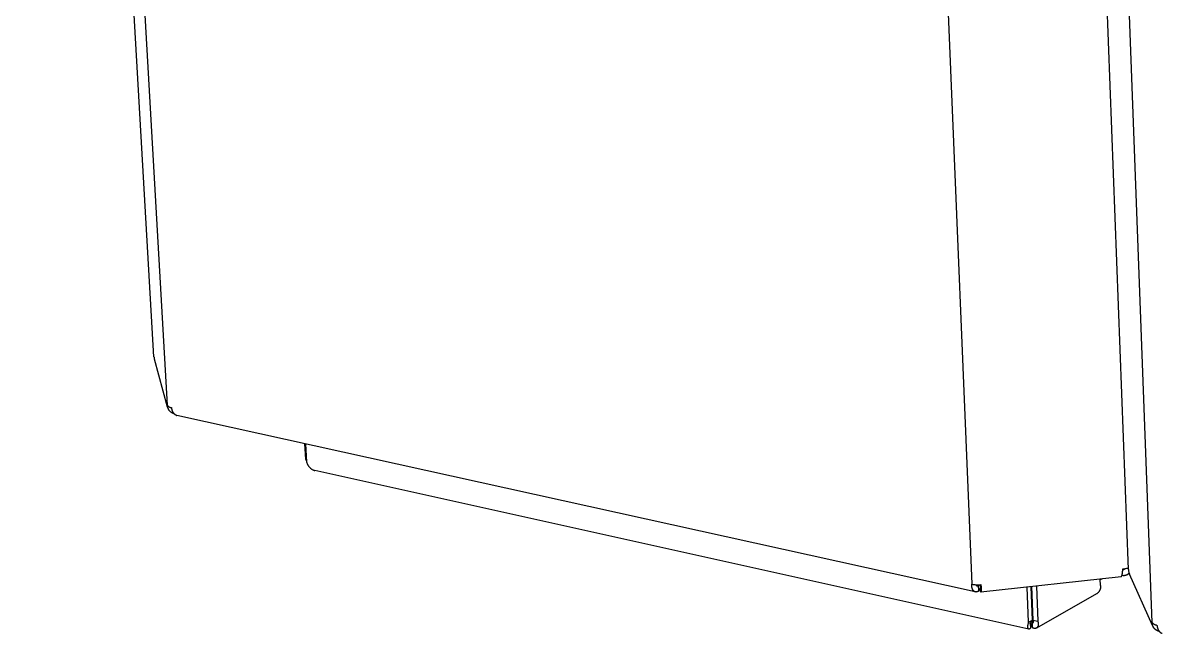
# Model space of a CAD drawing. Header units: millimetres. Extents: x 974 to 5700, y -47 to 3256.
# Drawn here: x 1649.6 to 1993.5, y 588.9 to 773 of the extents above; entities that cross this region are included whole.
import ezdxf

# ---------------------------------------------------------------- set-up
doc = ezdxf.new("R2010")
doc.units = ezdxf.units.MM
doc.header["$MEASUREMENT"] = 0
doc.layers.add('Domyslna', color=7, linetype='Continuous', true_color=0x000000)
doc.layers.add('Utwórz2D linie widoczne', color=7, linetype='Continuous', true_color=0x000000)

msp = doc.modelspace()

# ---------------------------------------------------------------- linework, layer by layer
at = {"layer": 'Domyslna'}
for p, q in [((1653.42, 1351.29), (1693.22, 657.69)), ((1906.59, 1320.09), (1935.98, 603.66)), ((1963.46, 1313.44), (1990.38, 592.16))]:
    msp.add_line(p, q, dxfattribs=at)
at = {"layer": 'Utwórz2D linie widoczne'}
for p, q in [((1689.21, 672.26), (1649.62, 1359.63)), ((1983.27, 608.08), (1956.28, 1322.61)), ((1689.21, 672.26), (1689.23, 672.17)), ((1689.23, 672.17), (1689.23, 672.08)), ((1689.23, 672.08), (1689.24, 671.98)), ((1689.24, 671.98), (1689.26, 671.89)), ((1689.26, 671.89), (1689.27, 671.8)), ((1689.27, 671.8), (1689.29, 671.71)), ((1689.29, 671.71), (1689.31, 671.62)), ((1689.31, 671.62), (1689.33, 671.52)), ((1693.32, 657.08), (1689.33, 671.52)), ((1693.23, 657.59), (1693.22, 657.69)), ((1693.22, 657.69), (1693.25, 657.65)), ((1693.24, 657.49), (1693.23, 657.59)), ((1693.25, 657.39), (1693.24, 657.49)), ((1693.25, 657.65), (1693.28, 657.6)), ((1693.27, 657.3), (1693.25, 657.39)), ((1693.29, 657.2), (1693.27, 657.3)), ((1693.28, 657.6), (1693.31, 657.56)), ((1693.32, 657.1), (1693.29, 657.2)), ((1693.31, 657.56), (1693.35, 657.51)), ((1693.35, 657), (1693.32, 657.1)), ((1693.35, 657.51), (1693.38, 657.47)), ((1693.38, 656.91), (1693.35, 657)), ((1693.38, 657.47), (1693.42, 657.43)), ((1693.41, 656.81), (1693.38, 656.91)), ((1693.45, 656.72), (1693.41, 656.81)), ((1693.42, 657.43), (1693.46, 657.39)), ((1693.46, 657.39), (1693.5, 657.35)), ((1693.5, 657.35), (1693.54, 657.31)), ((1693.54, 657.31), (1693.59, 657.28)), ((1693.59, 657.28), (1693.63, 657.24)), ((1693.63, 657.24), (1693.68, 657.21)), ((1693.68, 657.21), (1693.72, 657.18)), ((1693.72, 657.18), (1693.77, 657.15)), ((1693.77, 657.15), (1693.82, 657.12)), ((1693.82, 657.12), (1693.87, 657.1)), ((1693.87, 657.1), (1693.92, 657.07)), ((1693.92, 657.07), (1693.97, 657.05)), ((1693.97, 657.05), (1694.02, 657.03)), ((1694.02, 657.03), (1694.07, 657.01)), ((1694.07, 657.01), (1694.13, 656.99)), ((1694.13, 656.99), (1694.18, 656.98)), ((1694.18, 656.98), (1694.23, 656.97)), ((1694.23, 656.97), (1694.29, 656.95)), ((1694.29, 656.95), (1694.34, 656.95)), ((1694.34, 656.95), (1694.4, 656.94)), ((1694.4, 656.94), (1694.45, 656.93)), ((1694.45, 656.93), (1694.51, 656.93)), ((1694.51, 656.93), (1694.51, 656.84)), ((1694.51, 656.84), (1694.51, 656.75)), ((1693.49, 656.63), (1693.45, 656.72)), ((1693.54, 656.54), (1693.49, 656.63)), ((1693.58, 656.45), (1693.54, 656.54)), ((1693.63, 656.36), (1693.58, 656.45)), ((1693.69, 656.27), (1693.63, 656.36)), ((1693.74, 656.19), (1693.69, 656.27)), ((1693.8, 656.11), (1693.74, 656.19)), ((1693.86, 656.03), (1693.8, 656.11)), ((1693.93, 655.95), (1693.86, 656.03)), ((1694, 655.88), (1693.93, 655.95)), ((1694.07, 655.8), (1694, 655.88)), ((1694.14, 655.73), (1694.07, 655.8)), ((1694.21, 655.66), (1694.14, 655.73)), ((1694.29, 655.6), (1694.21, 655.66)), ((1694.37, 655.54), (1694.29, 655.6)), ((1694.45, 655.48), (1694.37, 655.54)), ((1694.53, 655.42), (1694.45, 655.48)), ((1694.51, 656.75), (1694.52, 656.67)), ((1694.52, 656.67), (1694.53, 656.58)), ((1694.53, 656.58), (1694.55, 656.5)), ((1694.62, 655.36), (1694.53, 655.42)), ((1694.55, 656.5), (1694.56, 656.41)), ((1694.56, 656.41), (1694.58, 656.32)), ((1694.58, 656.32), (1694.6, 656.24)), ((1694.6, 656.24), (1694.63, 656.16)), ((1694.7, 655.31), (1694.62, 655.36)), ((1694.63, 656.16), (1694.65, 656.07)), ((1694.65, 656.07), (1694.69, 655.99)), ((1694.69, 655.99), (1694.72, 655.91)), ((1694.79, 655.26), (1694.7, 655.31)), ((1694.72, 655.91), (1694.75, 655.83)), ((1694.75, 655.83), (1694.79, 655.76)), ((1694.79, 655.76), (1694.83, 655.68)), ((1694.88, 655.22), (1694.79, 655.26)), ((1694.83, 655.68), (1694.88, 655.6)), ((1694.88, 655.6), (1694.93, 655.53)), ((1694.97, 655.18), (1694.88, 655.22)), ((1694.93, 655.53), (1694.97, 655.46)), ((1694.97, 655.46), (1695.03, 655.39)), ((1695.06, 655.14), (1694.97, 655.18)), ((1695.03, 655.39), (1695.08, 655.32)), ((1695.16, 655.1), (1695.06, 655.14)), ((1695.08, 655.32), (1695.14, 655.25)), ((1695.14, 655.25), (1695.2, 655.19)), ((1695.25, 655.07), (1695.16, 655.1)), ((1695.2, 655.19), (1695.26, 655.13)), ((1695.26, 655.13), (1695.32, 655.07)), ((1695.32, 655.07), (1695.38, 655.01)), ((1695.38, 655.01), (1695.45, 654.95)), ((1695.45, 654.95), (1695.52, 654.9)), ((1695.52, 654.9), (1695.59, 654.85)), ((1695.59, 654.85), (1695.66, 654.8)), ((1695.66, 654.8), (1695.74, 654.76)), ((1695.74, 654.76), (1695.81, 654.71)), ((1695.81, 654.71), (1695.89, 654.67)), ((1695.89, 654.67), (1695.97, 654.63)), ((1695.97, 654.63), (1696.05, 654.6)), ((1696.05, 654.6), (1696.13, 654.57)), ((1937.05, 601.35), (1696.13, 654.57)), ((1735, 641.43), (1734.74, 646.04)), ((1734.98, 645.98), (1735.28, 640.48)), ((1735.04, 641.31), (1735, 641.43)), ((1735, 641.43), (1735.23, 641.38)), ((1735.09, 641.19), (1735.04, 641.31)), ((1735.14, 641.07), (1735.09, 641.19)), ((1735.2, 640.95), (1735.14, 641.07)), ((1735.26, 640.84), (1735.2, 640.95)), ((1735.28, 640.48), (1735.32, 640.36)), ((1735.32, 640.36), (1735.36, 640.24)), ((1735.36, 640.24), (1735.4, 640.12)), ((1735.4, 640.12), (1735.45, 640.01)), ((1735.45, 640.01), (1735.5, 639.89)), ((1735.5, 639.89), (1735.55, 639.78)), ((1735.55, 639.78), (1735.61, 639.67)), ((1735.61, 639.67), (1735.67, 639.56)), ((1735.67, 639.56), (1735.74, 639.46)), ((1735.74, 639.46), (1735.81, 639.36)), ((1735.81, 639.36), (1735.88, 639.25)), ((1735.88, 639.25), (1735.96, 639.16)), ((1735.96, 639.16), (1736.04, 639.06)), ((1736.04, 639.06), (1736.12, 638.97)), ((1736.12, 638.97), (1736.21, 638.88)), ((1736.21, 638.88), (1736.3, 638.79)), ((1736.3, 638.79), (1736.39, 638.71)), ((1736.39, 638.71), (1736.48, 638.63)), ((1736.48, 638.63), (1736.58, 638.55)), ((1736.58, 638.55), (1736.68, 638.48)), ((1736.68, 638.48), (1736.78, 638.4)), ((1736.78, 638.4), (1736.89, 638.34)), ((1736.89, 638.34), (1736.99, 638.27)), ((1736.99, 638.27), (1737.1, 638.21)), ((1737.1, 638.21), (1737.21, 638.16)), ((1737.21, 638.16), (1737.33, 638.11)), ((1737.33, 638.11), (1737.44, 638.06)), ((1737.44, 638.06), (1737.56, 638.01)), ((1737.56, 638.01), (1737.68, 637.97)), ((1737.68, 637.97), (1737.8, 637.94)), ((1953.24, 590.12), (1737.8, 637.94)), ((1981.05, 605.92), (1938.78, 601.26)), ((1974.87, 603.23), (1974.79, 605.23)), ((1975.41, 605.29), (1974.8, 604.95)), ((1981.06, 605.92), (1981.06, 605.92)), ((1981.06, 605.92), (1981.06, 605.92)), ((1981.06, 605.92), (1981.07, 605.92)), ((1981.07, 605.92), (1981.07, 605.92)), ((1981.07, 605.92), (1981.07, 605.92)), ((1981.07, 605.92), (1981.08, 605.92)), ((1981.08, 605.92), (1981.08, 605.92)), ((1981.08, 605.92), (1981.08, 605.92)), ((1981.08, 605.92), (1981.09, 605.92)), ((1981.09, 605.92), (1981.09, 605.93)), ((1981.09, 605.93), (1981.09, 605.93)), ((1981.09, 605.93), (1981.1, 605.93)), ((1981.09, 605.92), (1981.09, 605.92)), ((1981.1, 605.93), (1981.1, 605.93)), ((1981.1, 605.93), (1981.1, 605.93)), ((1981.1, 605.93), (1981.11, 605.93)), ((1981.11, 605.93), (1981.11, 605.94)), ((1981.11, 605.94), (1981.12, 605.94)), ((1981.12, 605.94), (1981.13, 605.94)), ((1981.13, 605.94), (1981.13, 605.95)), ((1981.13, 605.95), (1981.14, 605.95)), ((1981.14, 605.95), (1981.14, 605.96)), ((1981.14, 605.96), (1981.15, 605.96)), ((1981.15, 605.96), (1981.16, 605.97)), ((1981.15, 605.96), (1981.15, 605.96)), ((1981.16, 605.97), (1981.17, 605.98)), ((1981.16, 605.97), (1981.16, 605.97)), ((1981.17, 605.98), (1981.17, 605.99)), ((1981.17, 605.99), (1981.18, 605.99)), ((1981.18, 605.99), (1981.19, 606)), ((1981.19, 606.01), (1981.2, 606.02)), ((1981.19, 606), (1981.19, 606.01)), ((1981.2, 606.02), (1981.21, 606.03)), ((1981.2, 606.02), (1981.2, 606.02)), ((1981.21, 606.03), (1981.22, 606.04)), ((1981.22, 606.04), (1981.23, 606.06)), ((1981.23, 606.06), (1981.24, 606.07)), ((1981.24, 606.07), (1981.25, 606.09)), ((1981.25, 606.09), (1981.26, 606.12)), ((1981.26, 606.12), (1981.27, 606.15)), ((1981.27, 606.15), (1981.29, 606.18)), ((1981.29, 606.18), (1981.3, 606.21)), ((1981.3, 606.21), (1981.31, 606.24)), ((1981.31, 606.24), (1981.32, 606.26)), ((1981.32, 606.26), (1981.33, 606.29)), ((1981.33, 606.29), (1981.34, 606.32)), ((1981.34, 606.32), (1981.36, 606.38)), ((1981.4, 606.29), (1981.34, 606.31)), ((1981.36, 606.38), (1981.38, 606.45)), ((1981.38, 606.45), (1981.39, 606.51)), ((1981.39, 606.51), (1981.42, 606.66)), ((1981.47, 606.28), (1981.4, 606.29)), ((1981.42, 606.66), (1981.44, 606.75)), ((1981.44, 606.75), (1981.47, 606.93)), ((1981.47, 606.93), (1981.49, 607.12)), ((1981.54, 606.26), (1981.47, 606.28)), ((1981.49, 607.12), (1981.51, 607.3)), ((1981.51, 607.3), (1981.53, 607.54)), ((1981.53, 607.54), (1981.55, 607.78)), ((1981.6, 606.25), (1981.54, 606.26)), ((1981.55, 607.78), (1981.57, 608.27)), ((1981.56, 608.05), (1981.59, 608.05)), ((1981.57, 608.27), (1981.82, 608.3)), ((1981.59, 608.05), (1981.62, 608.05)), ((1981.67, 606.24), (1981.6, 606.25)), ((1981.62, 608.05), (1981.64, 608.06)), ((1981.64, 608.06), (1981.67, 608.06)), ((1981.67, 608.06), (1981.7, 608.06)), ((1981.74, 606.23), (1981.67, 606.24)), ((1981.7, 608.06), (1981.72, 608.07)), ((1981.72, 608.07), (1981.75, 608.07)), ((1981.81, 606.23), (1981.74, 606.23)), ((1981.75, 608.07), (1981.77, 608.08)), ((1981.77, 608.08), (1981.8, 608.09)), ((1981.8, 608.09), (1981.82, 608.1)), ((1981.88, 606.23), (1981.81, 606.23)), ((1981.82, 608.3), (1982.06, 608.33)), ((1981.82, 608.1), (1981.85, 608.11)), ((1981.85, 608.11), (1981.87, 608.12)), ((1981.87, 608.12), (1981.9, 608.13)), ((1981.95, 606.23), (1981.88, 606.23)), ((1981.9, 608.13), (1981.92, 608.14)), ((1981.92, 608.14), (1981.94, 608.15)), ((1981.94, 608.15), (1981.97, 608.16)), ((1982.01, 606.23), (1981.95, 606.23)), ((1981.97, 608.16), (1981.99, 608.18)), ((1981.99, 608.18), (1982.01, 608.19)), ((1982.01, 608.19), (1982.03, 608.21)), ((1982.08, 606.23), (1982.01, 606.23)), ((1982.03, 608.21), (1982.05, 608.22)), ((1982.05, 608.22), (1982.07, 608.24)), ((1982.06, 608.33), (1982.3, 608.38)), ((1982.07, 608.24), (1982.09, 608.26)), ((1982.15, 606.24), (1982.08, 606.23)), ((1982.09, 608.26), (1982.11, 608.28)), ((1982.11, 608.28), (1982.13, 608.29)), ((1982.13, 608.29), (1982.15, 608.31)), ((1982.15, 608.31), (1982.17, 608.33)), ((1982.22, 606.25), (1982.15, 606.24)), ((1982.17, 608.33), (1982.18, 608.35)), ((1982.29, 606.26), (1982.22, 606.25)), ((1982.35, 606.28), (1982.29, 606.26)), ((1982.3, 608.38), (1982.54, 608.43)), ((1982.42, 606.3), (1982.35, 606.28)), ((1982.49, 606.31), (1982.42, 606.3)), ((1982.55, 606.34), (1982.49, 606.31)), ((1982.54, 608.43), (1982.78, 608.49)), ((1982.62, 606.36), (1982.55, 606.34)), ((1982.68, 606.39), (1982.62, 606.36)), ((1982.74, 606.41), (1982.68, 606.39)), ((1982.8, 606.44), (1982.74, 606.41)), ((1982.78, 608.49), (1983.01, 608.55)), ((1982.86, 606.48), (1982.8, 606.44)), ((1982.92, 606.51), (1982.86, 606.48)), ((1983.54, 606.85), (1982.89, 606.48)), ((1982.98, 606.55), (1982.92, 606.51)), ((1983.04, 606.59), (1982.98, 606.55)), ((1983.01, 608.55), (1983.25, 608.62)), ((1983.09, 606.63), (1983.04, 606.59)), ((1983.15, 606.67), (1983.09, 606.63)), ((1983.2, 606.71), (1983.15, 606.67)), ((1983.25, 606.76), (1983.2, 606.71)), ((1983.3, 606.81), (1983.25, 606.76)), ((1983.27, 608.08), (1983.27, 608.07)), ((1983.27, 608.07), (1983.27, 608.05)), ((1983.27, 608.05), (1983.27, 608.03)), ((1983.27, 608.03), (1983.28, 608.02)), ((1983.28, 608.02), (1983.28, 608)), ((1983.28, 608), (1983.28, 607.98)), ((1983.28, 607.98), (1983.29, 607.97)), ((1983.29, 607.97), (1983.29, 607.95)), ((1983.29, 607.95), (1983.3, 607.93)), ((1983.3, 607.93), (1983.3, 607.92)), ((1983.3, 607.92), (1983.31, 607.9)), ((1983.35, 606.86), (1983.3, 606.81)), ((1983.31, 607.9), (1983.32, 607.89)), ((1983.32, 607.89), (1983.32, 607.77)), ((1983.32, 607.77), (1983.34, 607.66)), ((1983.34, 607.66), (1983.35, 607.55)), ((1983.35, 607.55), (1983.37, 607.44)), ((1983.39, 606.91), (1983.35, 606.86)), ((1983.37, 607.44), (1983.39, 607.33)), ((1983.39, 607.33), (1983.42, 607.22)), ((1983.44, 606.96), (1983.39, 606.91)), ((1983.42, 607.22), (1983.45, 607.12)), ((1983.48, 607.01), (1983.44, 606.96)), ((1983.45, 607.12), (1983.48, 607.01)), ((1983.48, 607.01), (1983.52, 606.9)), ((1983.52, 606.9), (1983.56, 606.8)), ((1983.56, 606.8), (1983.6, 606.7)), ((1990.56, 591.22), (1983.6, 606.7)), ((1935.98, 603.51), (1935.98, 603.66)), ((1935.98, 603.66), (1936.28, 603.6)), ((1935.98, 603.36), (1935.98, 603.51)), ((1935.99, 603.21), (1935.98, 603.36)), ((1936, 603.13), (1935.99, 603.21)), ((1936.01, 603.06), (1936, 603.13)), ((1936.02, 602.98), (1936.01, 603.06)), ((1936.03, 602.91), (1936.02, 602.98)), ((1936.04, 602.83), (1936.03, 602.91)), ((1936.06, 602.76), (1936.04, 602.83)), ((1936.07, 602.69), (1936.06, 602.76)), ((1936.09, 602.61), (1936.07, 602.69)), ((1936.11, 602.54), (1936.09, 602.61)), ((1936.13, 602.47), (1936.11, 602.54)), ((1936.14, 602.41), (1936.13, 602.47)), ((1936.16, 602.35), (1936.14, 602.41)), ((1936.18, 602.3), (1936.16, 602.35)), ((1936.2, 602.24), (1936.18, 602.3)), ((1936.22, 602.19), (1936.2, 602.24)), ((1936.25, 602.13), (1936.22, 602.19)), ((1936.27, 602.08), (1936.25, 602.13)), ((1936.3, 602.03), (1936.27, 602.08)), ((1936.28, 603.6), (1936.58, 603.56)), ((1936.33, 601.97), (1936.3, 602.03)), ((1936.36, 601.92), (1936.33, 601.97)), ((1936.37, 601.9), (1936.36, 601.92)), ((1936.39, 601.87), (1936.37, 601.9)), ((1936.4, 601.85), (1936.39, 601.87)), ((1936.42, 601.82), (1936.4, 601.85)), ((1936.44, 601.8), (1936.42, 601.82)), ((1936.45, 601.78), (1936.44, 601.8)), ((1936.47, 601.75), (1936.45, 601.78)), ((1936.58, 603.56), (1936.89, 603.53)), ((1936.89, 603.53), (1937.19, 603.51)), ((1937.19, 603.51), (1937.5, 603.49)), ((1937.24, 603.5), (1937.25, 603.49)), ((1937.25, 603.49), (1937.25, 603.48)), ((1937.25, 603.48), (1937.26, 603.46)), ((1937.26, 603.46), (1937.26, 603.45)), ((1937.26, 603.45), (1937.27, 603.44)), ((1937.27, 603.44), (1937.28, 603.42)), ((1937.28, 603.42), (1937.28, 603.41)), ((1937.28, 603.41), (1937.29, 603.4)), ((1937.29, 603.4), (1937.3, 603.39)), ((1937.3, 603.39), (1937.31, 603.38)), ((1937.31, 603.38), (1937.32, 603.36)), ((1937.32, 603.36), (1937.33, 603.35)), ((1937.33, 603.35), (1937.34, 603.34)), ((1937.34, 603.34), (1937.35, 603.33)), ((1937.35, 603.33), (1937.36, 603.32)), ((1937.36, 603.32), (1937.37, 603.31)), ((1937.37, 603.31), (1937.38, 603.3)), ((1937.38, 603.3), (1937.39, 603.29)), ((1937.39, 603.29), (1937.41, 603.29)), ((1937.41, 603.29), (1937.42, 603.28)), ((1937.42, 603.28), (1937.43, 603.27)), ((1937.43, 603.27), (1937.44, 603.26)), ((1937.44, 603.26), (1937.46, 603.26)), ((1937.46, 603.26), (1937.47, 603.25)), ((1937.47, 603.25), (1937.48, 603.25)), ((1937.48, 603.25), (1937.5, 603.24)), ((1937.5, 603.49), (1937.8, 603.49)), ((1937.5, 603.24), (1937.51, 603.24)), ((1937.51, 603.24), (1937.52, 603.23)), ((1937.52, 603.23), (1937.54, 603.23)), ((1937.54, 603.23), (1937.55, 603.22)), ((1937.55, 603.22), (1937.57, 603.22)), ((1937.57, 603.22), (1937.58, 603.22)), ((1937.58, 603.22), (1937.6, 603.22)), ((1937.6, 603.22), (1937.61, 603.22)), ((1937.61, 603.22), (1937.63, 603.22)), ((1937.63, 603.22), (1937.64, 603.22)), ((1937.64, 603.22), (1937.66, 603.22)), ((1937.66, 603.22), (1937.67, 603.22)), ((1937.67, 603.22), (1937.68, 603.22)), ((1937.68, 603.22), (1937.7, 603.22)), ((1937.7, 603.22), (1937.71, 603.22)), ((1937.71, 603.22), (1937.73, 603.22)), ((1937.73, 603.22), (1937.74, 603.23)), ((1937.74, 603.23), (1937.76, 603.23)), ((1937.76, 603.23), (1937.77, 603.24)), ((1937.77, 603.24), (1937.78, 603.24)), ((1937.78, 603.24), (1937.8, 603.25)), ((1937.8, 603.49), (1938.11, 603.5)), ((1937.8, 603.25), (1937.81, 603.25)), ((1937.81, 603.25), (1937.82, 603.26)), ((1937.82, 603.26), (1937.84, 603.26)), ((1937.84, 603.26), (1937.85, 603.27)), ((1937.85, 603.27), (1937.86, 603.28)), ((1937.86, 603.28), (1937.87, 603.29)), ((1937.87, 603.29), (1937.89, 603.3)), ((1937.89, 603.3), (1937.9, 603.3)), ((1937.9, 603.3), (1937.91, 603.31)), ((1937.91, 603.31), (1937.92, 603.32)), ((1937.92, 603.32), (1937.93, 603.33)), ((1937.93, 603.33), (1938.04, 603.5)), ((1937.93, 603.33), (1938, 601.54)), ((1938, 601.54), (1938.62, 602.51)), ((1938.11, 603.5), (1938.41, 603.52)), ((1938.41, 603.52), (1938.72, 603.55)), ((1938.59, 603.21), (1938.54, 603.54)), ((1938.66, 601.52), (1938.6, 603.09)), ((1938.72, 603.55), (1938.8, 602.69)), ((1938.8, 602.69), (1938.82, 602.33)), ((1938.82, 602.33), (1938.84, 601.96)), ((1938.84, 601.96), (1938.84, 601.84)), ((1938.84, 601.84), (1938.84, 601.71)), ((1953.17, 592.18), (1952.74, 602.8)), ((1954.29, 592.82), (1953.89, 602.92)), ((1953.99, 602.93), (1954.39, 592.83)), ((1955.51, 603.1), (1955.93, 592.49)), ((1974.63, 601.82), (1974.59, 601.74)), ((1974.66, 601.9), (1974.63, 601.82)), ((1974.7, 601.99), (1974.66, 601.9)), ((1974.73, 602.07), (1974.7, 601.99)), ((1974.76, 602.16), (1974.73, 602.07)), ((1974.78, 602.24), (1974.76, 602.16)), ((1974.81, 602.33), (1974.78, 602.24)), ((1974.83, 602.42), (1974.81, 602.33)), ((1974.84, 602.51), (1974.83, 602.42)), ((1974.86, 602.6), (1974.84, 602.51)), ((1974.87, 602.69), (1974.86, 602.6)), ((1974.87, 603.23), (1974.88, 603.14)), ((1974.88, 602.78), (1974.87, 602.69)), ((1974.88, 603.14), (1974.88, 603.05)), ((1974.88, 603.05), (1974.88, 602.96)), ((1974.88, 602.96), (1974.88, 602.87)), ((1974.88, 602.87), (1974.88, 602.78)), ((1936.49, 601.73), (1936.47, 601.75)), ((1936.51, 601.71), (1936.49, 601.73)), ((1936.53, 601.69), (1936.51, 601.71)), ((1936.55, 601.66), (1936.53, 601.69)), ((1936.57, 601.64), (1936.55, 601.66)), ((1936.59, 601.63), (1936.57, 601.64)), ((1936.6, 601.61), (1936.59, 601.63)), ((1936.62, 601.59), (1936.6, 601.61)), ((1936.64, 601.58), (1936.62, 601.59)), ((1936.66, 601.56), (1936.64, 601.58)), ((1936.68, 601.55), (1936.66, 601.56)), ((1936.69, 601.53), (1936.68, 601.55)), ((1936.71, 601.52), (1936.69, 601.53)), ((1936.73, 601.51), (1936.71, 601.52)), ((1936.75, 601.49), (1936.73, 601.51)), ((1936.77, 601.48), (1936.75, 601.49)), ((1936.79, 601.47), (1936.77, 601.48)), ((1936.81, 601.45), (1936.79, 601.47)), ((1936.83, 601.44), (1936.81, 601.45)), ((1936.85, 601.43), (1936.83, 601.44)), ((1936.87, 601.42), (1936.85, 601.43)), ((1936.89, 601.41), (1936.87, 601.42)), ((1936.92, 601.4), (1936.89, 601.41)), ((1936.94, 601.39), (1936.92, 601.4)), ((1936.96, 601.38), (1936.94, 601.39)), ((1936.98, 601.37), (1936.96, 601.38)), ((1937, 601.36), (1936.98, 601.37)), ((1937.03, 601.36), (1937, 601.36)), ((1937.05, 601.35), (1937.03, 601.36)), ((1937.07, 601.34), (1937.05, 601.35)), ((1937.09, 601.34), (1937.07, 601.34)), ((1937.12, 601.33), (1937.09, 601.34)), ((1937.14, 601.33), (1937.12, 601.33)), ((1937.16, 601.32), (1937.14, 601.33)), ((1937.19, 601.32), (1937.16, 601.32)), ((1937.21, 601.32), (1937.19, 601.32)), ((1937.23, 601.32), (1937.21, 601.32)), ((1937.26, 601.31), (1937.23, 601.32)), ((1937.28, 601.31), (1937.26, 601.31)), ((1937.3, 601.31), (1937.28, 601.31)), ((1937.33, 601.31), (1937.3, 601.31)), ((1937.35, 601.32), (1937.33, 601.31)), ((1937.38, 601.32), (1937.35, 601.32)), ((1937.4, 601.32), (1937.38, 601.32)), ((1937.43, 601.32), (1937.4, 601.32)), ((1937.45, 601.33), (1937.43, 601.32)), ((1937.47, 601.33), (1937.45, 601.33)), ((1937.5, 601.33), (1937.47, 601.33)), ((1937.52, 601.34), (1937.5, 601.33)), ((1937.55, 601.35), (1937.52, 601.34)), ((1937.57, 601.35), (1937.55, 601.35)), ((1937.62, 601.36), (1937.57, 601.35)), ((1937.64, 601.37), (1937.62, 601.36)), ((1937.67, 601.38), (1937.64, 601.37)), ((1937.69, 601.39), (1937.67, 601.38)), ((1937.72, 601.4), (1937.69, 601.39)), ((1937.74, 601.41), (1937.72, 601.4)), ((1937.77, 601.42), (1937.74, 601.41)), ((1937.79, 601.43), (1937.77, 601.42)), ((1937.82, 601.44), (1937.79, 601.43)), ((1937.84, 601.45), (1937.82, 601.44)), ((1937.86, 601.46), (1937.84, 601.45)), ((1937.89, 601.47), (1937.86, 601.46)), ((1937.91, 601.49), (1937.89, 601.47)), ((1937.96, 601.51), (1937.91, 601.49)), ((1938, 601.54), (1937.96, 601.51)), ((1938.68, 601.47), (1938.66, 601.52)), ((1938.69, 601.42), (1938.68, 601.47)), ((1938.7, 601.39), (1938.69, 601.42)), ((1938.71, 601.37), (1938.7, 601.39)), ((1938.71, 601.34), (1938.71, 601.37)), ((1938.72, 601.32), (1938.71, 601.34)), ((1938.73, 601.31), (1938.72, 601.32)), ((1938.73, 601.3), (1938.73, 601.31)), ((1938.73, 601.31), (1938.73, 601.31)), ((1938.73, 601.29), (1938.73, 601.3)), ((1938.73, 601.3), (1938.73, 601.3)), ((1938.74, 601.29), (1938.73, 601.29)), ((1938.74, 601.28), (1938.74, 601.29)), ((1938.74, 601.29), (1938.74, 601.29)), ((1938.74, 601.29), (1938.74, 601.29)), ((1938.75, 601.28), (1938.74, 601.28)), ((1938.74, 601.28), (1938.74, 601.28)), ((1938.74, 601.28), (1938.74, 601.28)), ((1938.75, 601.27), (1938.75, 601.28)), ((1938.75, 601.28), (1938.75, 601.28)), ((1938.75, 601.28), (1938.75, 601.28)), ((1938.76, 601.27), (1938.75, 601.27)), ((1938.75, 601.27), (1938.75, 601.27)), ((1938.75, 601.27), (1938.75, 601.27)), ((1938.75, 601.27), (1938.75, 601.27)), ((1938.75, 601.27), (1938.75, 601.27)), ((1938.76, 601.26), (1938.76, 601.27)), ((1938.76, 601.27), (1938.76, 601.27)), ((1938.76, 601.27), (1938.76, 601.27)), ((1938.77, 601.26), (1938.76, 601.26)), ((1938.76, 601.26), (1938.76, 601.26)), ((1938.76, 601.26), (1938.76, 601.26)), ((1938.76, 601.26), (1938.76, 601.26)), ((1938.76, 601.26), (1938.76, 601.26)), ((1938.76, 601.26), (1938.76, 601.26)), ((1938.76, 601.26), (1938.76, 601.26)), ((1938.76, 601.26), (1938.76, 601.26)), ((1938.78, 601.26), (1938.77, 601.26)), ((1938.77, 601.26), (1938.77, 601.26)), ((1938.77, 601.26), (1938.77, 601.26)), ((1938.77, 601.26), (1938.77, 601.26)), ((1938.77, 601.26), (1938.77, 601.26)), ((1938.77, 601.26), (1938.77, 601.26)), ((1938.77, 601.26), (1938.77, 601.26)), ((1938.77, 601.26), (1938.77, 601.26)), ((1938.77, 601.26), (1938.77, 601.26)), ((1938.77, 601.26), (1938.77, 601.26)), ((1938.77, 601.26), (1938.77, 601.26)), ((1938.77, 601.26), (1938.77, 601.26)), ((1938.77, 601.26), (1938.77, 601.26)), ((1938.77, 601.26), (1938.77, 601.26)), ((1938.77, 601.26), (1938.77, 601.26)), ((1938.77, 601.26), (1938.77, 601.26)), ((1938.77, 601.26), (1938.77, 601.26)), ((1938.77, 601.26), (1938.77, 601.26)), ((1938.77, 601.26), (1938.77, 601.26)), ((1938.77, 601.26), (1938.77, 601.26)), ((1938.77, 601.26), (1938.77, 601.26)), ((1938.77, 601.26), (1938.77, 601.26)), ((1938.77, 601.26), (1938.77, 601.26)), ((1938.79, 601.27), (1938.78, 601.26)), ((1938.78, 601.26), (1938.78, 601.26)), ((1938.78, 601.26), (1938.78, 601.26)), ((1938.78, 601.26), (1938.78, 601.26)), ((1938.78, 601.26), (1938.78, 601.26)), ((1938.78, 601.26), (1938.78, 601.26)), ((1938.78, 601.26), (1938.78, 601.26)), ((1938.78, 601.26), (1938.78, 601.26)), ((1938.78, 601.26), (1938.78, 601.26)), ((1938.78, 601.26), (1938.78, 601.26)), ((1938.78, 601.26), (1938.78, 601.26)), ((1938.78, 601.26), (1938.78, 601.26)), ((1938.78, 601.26), (1938.78, 601.26)), ((1938.78, 601.26), (1938.78, 601.26)), ((1938.78, 601.26), (1938.78, 601.26)), ((1938.78, 601.26), (1938.78, 601.26)), ((1938.78, 601.26), (1938.78, 601.26)), ((1938.78, 601.26), (1938.78, 601.26)), ((1938.78, 601.26), (1938.78, 601.26)), ((1938.78, 601.26), (1938.78, 601.26)), ((1938.78, 601.26), (1938.78, 601.26)), ((1938.78, 601.26), (1938.78, 601.26)), ((1938.78, 601.26), (1938.78, 601.26)), ((1938.78, 601.26), (1938.78, 601.26)), ((1938.78, 601.26), (1938.78, 601.26)), ((1938.78, 601.26), (1938.78, 601.26)), ((1938.78, 601.26), (1938.78, 601.26)), ((1938.8, 601.28), (1938.79, 601.28)), ((1938.79, 601.28), (1938.79, 601.28)), ((1938.79, 601.28), (1938.79, 601.27)), ((1938.79, 601.27), (1938.79, 601.27)), ((1938.79, 601.27), (1938.79, 601.27)), ((1938.79, 601.27), (1938.79, 601.27)), ((1938.79, 601.27), (1938.79, 601.27)), ((1938.79, 601.27), (1938.79, 601.27)), ((1938.79, 601.27), (1938.79, 601.27)), ((1938.79, 601.27), (1938.79, 601.27)), ((1938.79, 601.27), (1938.79, 601.27)), ((1938.81, 601.31), (1938.8, 601.3)), ((1938.8, 601.3), (1938.8, 601.3)), ((1938.8, 601.3), (1938.8, 601.3)), ((1938.8, 601.3), (1938.8, 601.29)), ((1938.8, 601.29), (1938.8, 601.29)), ((1938.8, 601.29), (1938.8, 601.29)), ((1938.8, 601.29), (1938.8, 601.28)), ((1938.8, 601.28), (1938.8, 601.28)), ((1938.8, 601.28), (1938.8, 601.28)), ((1938.82, 601.35), (1938.81, 601.33)), ((1938.81, 601.33), (1938.81, 601.32)), ((1938.81, 601.32), (1938.81, 601.31)), ((1938.81, 601.31), (1938.81, 601.31)), ((1938.83, 601.45), (1938.82, 601.42)), ((1938.82, 601.42), (1938.82, 601.38)), ((1938.82, 601.38), (1938.82, 601.37)), ((1938.82, 601.37), (1938.82, 601.35)), ((1938.84, 601.58), (1938.83, 601.52)), ((1938.83, 601.52), (1938.83, 601.45)), ((1938.84, 601.71), (1938.84, 601.58)), ((1973.69, 600.75), (1955.53, 590.43)), ((1973.76, 600.8), (1973.69, 600.75)), ((1973.84, 600.85), (1973.76, 600.8)), ((1973.91, 600.91), (1973.84, 600.85)), ((1973.98, 600.96), (1973.91, 600.91)), ((1974.04, 601.02), (1973.98, 600.96)), ((1974.11, 601.09), (1974.04, 601.02)), ((1974.17, 601.15), (1974.11, 601.09)), ((1974.23, 601.22), (1974.17, 601.15)), ((1974.29, 601.29), (1974.23, 601.22)), ((1974.34, 601.36), (1974.29, 601.29)), ((1974.4, 601.43), (1974.34, 601.36)), ((1974.45, 601.51), (1974.4, 601.43)), ((1974.5, 601.58), (1974.45, 601.51)), ((1974.54, 601.66), (1974.5, 601.58)), ((1974.59, 601.74), (1974.54, 601.66)), ((1954.16, 596.12), (1954.26, 596.1)), ((1952.99, 591.44), (1953.02, 591.59)), ((1953.02, 591.59), (1953.05, 591.74)), ((1953.05, 591.74), (1953.09, 591.89)), ((1953.09, 591.89), (1953.13, 592.03)), ((1953.13, 592.03), (1953.17, 592.18)), ((1953.17, 592.18), (1954.29, 592.82)), ((1953.63, 591.7), (1953.66, 591.99)), ((1953.66, 591.77), (1953.63, 591.7)), ((1953.68, 591.83), (1953.66, 591.77)), ((1953.67, 591.8), (1953.72, 590.42)), ((1953.71, 591.9), (1953.68, 591.83)), ((1953.74, 591.96), (1953.71, 591.9)), ((1953.77, 592.02), (1953.74, 591.96)), ((1953.75, 591.98), (1954.38, 590.49)), ((1953.8, 592.08), (1953.77, 592.02)), ((1953.84, 592.14), (1953.8, 592.08)), ((1953.87, 592.2), (1953.84, 592.14)), ((1954.01, 592.41), (1953.87, 592.2)), ((1954.15, 592.62), (1954.01, 592.41)), ((1954.29, 592.82), (1954.15, 592.62)), ((1954.15, 592.63), (1954.31, 592.26)), ((1954.36, 593.44), (1954.27, 593.43)), ((1954.31, 592.26), (1954.33, 592.24)), ((1954.38, 590.49), (1954.31, 592.26)), ((1954.33, 592.24), (1954.34, 592.23)), ((1954.34, 592.23), (1954.35, 592.21)), ((1954.35, 592.21), (1954.36, 592.2)), ((1954.36, 592.2), (1954.38, 592.18)), ((1954.38, 592.18), (1954.39, 592.17)), ((1954.42, 592.78), (1954.39, 592.83)), ((1954.39, 592.83), (1955.93, 592.49)), ((1954.39, 592.17), (1954.41, 592.16)), ((1954.41, 592.16), (1954.42, 592.14)), ((1954.45, 592.74), (1954.42, 592.78)), ((1954.42, 592.14), (1954.43, 592.13)), ((1954.43, 592.13), (1954.44, 592.12)), ((1954.44, 592.12), (1954.45, 592.12)), ((1954.48, 592.69), (1954.45, 592.74)), ((1954.45, 592.12), (1954.46, 592.12)), ((1954.46, 592.12), (1954.46, 592.11)), ((1954.46, 592.11), (1954.47, 592.11)), ((1954.47, 592.11), (1954.48, 592.1)), ((1954.51, 592.64), (1954.48, 592.69)), ((1954.48, 592.1), (1954.48, 592.1)), ((1954.48, 592.1), (1954.49, 592.1)), ((1954.49, 592.1), (1954.49, 592.09)), ((1954.49, 592.09), (1954.5, 592.09)), ((1954.5, 592.09), (1954.5, 592.09)), ((1954.5, 592.09), (1954.5, 592.09)), ((1954.5, 592.09), (1954.51, 592.09)), ((1954.53, 592.62), (1954.51, 592.64)), ((1954.51, 592.09), (1954.51, 592.09)), ((1954.51, 592.09), (1954.52, 592.09)), ((1954.52, 592.09), (1954.52, 592.08)), ((1954.52, 592.08), (1954.52, 592.08)), ((1954.52, 592.08), (1954.53, 592.08)), ((1954.54, 592.6), (1954.53, 592.62)), ((1954.53, 592.08), (1954.53, 592.08)), ((1954.53, 592.08), (1954.54, 592.08)), ((1954.55, 592.57), (1954.54, 592.6)), ((1954.54, 592.08), (1954.54, 592.08)), ((1954.54, 592.08), (1954.55, 592.08)), ((1954.56, 592.55), (1954.55, 592.57)), ((1954.55, 592.08), (1954.55, 592.08)), ((1954.55, 592.08), (1954.55, 592.08)), ((1954.55, 592.08), (1954.56, 592.08)), ((1954.58, 592.52), (1954.56, 592.55)), ((1954.56, 592.08), (1954.56, 592.08)), ((1954.56, 592.08), (1954.56, 592.08)), ((1954.56, 592.08), (1954.56, 592.08)), ((1954.56, 592.08), (1954.57, 592.08)), ((1954.57, 592.08), (1954.57, 592.08)), ((1954.57, 592.08), (1954.57, 592.08)), ((1954.57, 592.08), (1954.57, 592.08)), ((1954.57, 592.08), (1954.58, 592.08)), ((1954.59, 592.5), (1954.58, 592.52)), ((1954.58, 592.08), (1954.58, 592.08)), ((1954.58, 592.08), (1954.58, 592.08)), ((1954.58, 592.08), (1954.58, 592.08)), ((1954.58, 592.08), (1954.59, 592.08)), ((1954.6, 592.47), (1954.59, 592.5)), ((1954.59, 592.08), (1954.59, 592.08)), ((1954.59, 592.08), (1954.59, 592.08)), ((1954.59, 592.08), (1954.59, 592.08)), ((1954.59, 592.08), (1954.6, 592.08)), ((1954.61, 592.45), (1954.6, 592.47)), ((1954.6, 592.08), (1954.6, 592.09)), ((1954.6, 592.09), (1954.6, 592.09)), ((1954.6, 592.09), (1954.6, 592.09)), ((1954.6, 592.09), (1954.61, 592.09)), ((1954.6, 592.08), (1954.6, 592.08)), ((1954.6, 592.08), (1954.6, 592.08)), ((1954.6, 592.08), (1954.6, 592.08)), ((1954.6, 592.08), (1954.6, 592.08)), ((1954.62, 592.43), (1954.61, 592.45)), ((1954.61, 592.09), (1954.61, 592.09)), ((1954.61, 592.09), (1954.61, 592.09)), ((1954.61, 592.09), (1954.61, 592.09)), ((1954.61, 592.09), (1954.61, 592.09)), ((1954.61, 592.09), (1954.61, 592.09)), ((1954.61, 592.09), (1954.62, 592.09)), ((1954.62, 592.41), (1954.62, 592.43)), ((1954.63, 592.38), (1954.62, 592.41)), ((1954.62, 592.09), (1954.62, 592.1)), ((1954.62, 592.1), (1954.62, 592.1)), ((1954.62, 592.1), (1954.62, 592.1)), ((1954.62, 592.1), (1954.62, 592.1)), ((1954.62, 592.1), (1954.63, 592.1)), ((1954.62, 592.09), (1954.62, 592.09)), ((1954.64, 592.36), (1954.63, 592.38)), ((1954.63, 592.11), (1954.64, 592.12)), ((1954.63, 592.1), (1954.63, 592.11)), ((1954.63, 592.11), (1954.63, 592.11)), ((1954.63, 592.11), (1954.63, 592.11)), ((1954.63, 592.11), (1954.63, 592.11)), ((1954.63, 592.11), (1954.63, 592.11)), ((1954.64, 592.34), (1954.64, 592.36)), ((1954.65, 592.32), (1954.64, 592.34)), ((1954.64, 592.12), (1954.64, 592.13)), ((1954.64, 592.13), (1954.64, 592.13)), ((1954.64, 592.13), (1954.64, 592.13)), ((1954.64, 592.13), (1954.64, 592.13)), ((1954.64, 592.13), (1954.65, 592.13)), ((1954.64, 592.12), (1954.64, 592.12)), ((1954.64, 592.12), (1954.64, 592.12)), ((1954.64, 592.12), (1954.64, 592.12)), ((1954.65, 592.3), (1954.65, 592.32)), ((1954.66, 592.28), (1954.65, 592.3)), ((1954.65, 592.15), (1954.65, 592.16)), ((1954.65, 592.16), (1954.66, 592.16)), ((1954.65, 592.14), (1954.65, 592.15)), ((1954.65, 592.15), (1954.65, 592.15)), ((1954.65, 592.13), (1954.65, 592.14)), ((1954.65, 592.14), (1954.65, 592.14)), ((1954.66, 592.26), (1954.66, 592.28)), ((1954.66, 592.25), (1954.66, 592.26)), ((1954.66, 592.24), (1954.66, 592.25)), ((1954.66, 592.23), (1954.66, 592.24)), ((1954.66, 592.24), (1954.66, 592.24)), ((1954.66, 592.22), (1954.66, 592.23)), ((1954.66, 592.21), (1954.66, 592.22)), ((1954.66, 592.2), (1954.66, 592.21)), ((1954.66, 592.19), (1954.66, 592.2)), ((1954.66, 592.2), (1954.66, 592.2)), ((1954.66, 592.18), (1954.66, 592.19)), ((1954.66, 592.19), (1954.66, 592.19)), ((1954.66, 592.17), (1954.66, 592.18)), ((1954.66, 592.18), (1954.66, 592.18)), ((1954.66, 592.18), (1954.66, 592.18)), ((1954.66, 592.16), (1954.66, 592.17)), ((1954.66, 592.17), (1954.66, 592.17)), ((1954.66, 592.17), (1954.66, 592.17)), ((1955.93, 592.49), (1955.95, 592.42)), ((1955.95, 592.42), (1955.97, 592.36)), ((1955.97, 592.36), (1955.99, 592.29)), ((1955.99, 592.29), (1956.01, 592.23)), ((1956.01, 592.23), (1956.02, 592.16)), ((1956.02, 592.16), (1956.03, 592.09)), ((1956.03, 592.09), (1956.05, 592.02)), ((1956.05, 592.02), (1956.06, 591.96)), ((1956.06, 591.96), (1956.06, 591.89)), ((1956.06, 591.89), (1956.07, 591.83)), ((1956.07, 591.83), (1956.08, 591.77)), ((1956.08, 591.45), (1956.07, 591.4)), ((1956.08, 591.77), (1956.08, 591.71)), ((1956.08, 591.71), (1956.08, 591.64)), ((1956.08, 591.64), (1956.08, 591.58)), ((1956.08, 591.58), (1956.08, 591.52)), ((1956.08, 591.52), (1956.08, 591.45)), ((1990.39, 592.06), (1990.38, 592.16)), ((1990.38, 592.16), (1990.43, 592.1)), ((1990.4, 591.96), (1990.39, 592.06)), ((1990.41, 591.86), (1990.4, 591.96)), ((1990.42, 591.76), (1990.41, 591.86)), ((1990.44, 591.66), (1990.42, 591.76)), ((1990.43, 592.1), (1990.47, 592.05)), ((1990.46, 591.56), (1990.44, 591.66)), ((1990.49, 591.46), (1990.46, 591.56)), ((1990.47, 592.05), (1990.52, 592)), ((1990.52, 591.37), (1990.49, 591.46)), ((1990.52, 592), (1990.57, 591.95)), ((1990.57, 591.95), (1990.62, 591.9)), ((1990.62, 591.9), (1990.67, 591.85)), ((1990.67, 591.85), (1990.73, 591.8)), ((1990.73, 591.8), (1990.78, 591.76)), ((1990.78, 591.76), (1990.84, 591.72)), ((1990.84, 591.72), (1990.89, 591.68)), ((1990.89, 591.68), (1990.95, 591.64)), ((1990.95, 591.64), (1991.01, 591.6)), ((1991.01, 591.6), (1991.08, 591.57)), ((1991.08, 591.57), (1991.14, 591.53)), ((1991.14, 591.53), (1991.2, 591.5)), ((1991.2, 591.5), (1991.27, 591.48)), ((1991.27, 591.48), (1991.33, 591.45)), ((1991.33, 591.45), (1991.4, 591.43)), ((1952.95, 591.07), (1952.96, 591.14)), ((1952.95, 590.99), (1952.95, 591.07)), ((1952.95, 590.93), (1952.95, 590.99)), ((1952.95, 590.87), (1952.95, 590.93)), ((1952.95, 590.81), (1952.95, 590.87)), ((1952.95, 590.76), (1952.95, 590.81)), ((1952.96, 590.7), (1952.95, 590.76)), ((1952.96, 591.22), (1952.97, 591.29)), ((1952.96, 591.14), (1952.96, 591.22)), ((1952.96, 590.64), (1952.96, 590.7)), ((1952.97, 590.61), (1952.96, 590.64)), ((1952.97, 591.29), (1952.98, 591.37)), ((1952.97, 590.58), (1952.97, 590.61)), ((1952.97, 590.55), (1952.97, 590.58)), ((1952.98, 590.52), (1952.97, 590.55)), ((1952.98, 591.37), (1952.99, 591.44)), ((1952.99, 590.48), (1952.98, 590.52)), ((1952.99, 590.46), (1952.99, 590.48)), ((1953, 590.44), (1952.99, 590.46)), ((1953, 590.42), (1953, 590.44)), ((1953.01, 590.4), (1953, 590.42)), ((1953.02, 590.38), (1953.01, 590.4)), ((1953.03, 590.36), (1953.02, 590.38)), ((1953.03, 590.34), (1953.03, 590.36)), ((1953.04, 590.32), (1953.03, 590.34)), ((1953.05, 590.31), (1953.04, 590.32)), ((1953.05, 590.3), (1953.05, 590.31)), ((1953.06, 590.3), (1953.05, 590.3)), ((1953.06, 590.29), (1953.06, 590.3)), ((1953.07, 590.28), (1953.06, 590.29)), ((1953.07, 590.27), (1953.07, 590.28)), ((1953.08, 590.26), (1953.07, 590.27)), ((1953.08, 590.25), (1953.08, 590.26)), ((1953.09, 590.24), (1953.08, 590.25)), ((1953.09, 590.23), (1953.09, 590.24)), ((1953.1, 590.23), (1953.09, 590.23)), ((1953.11, 590.22), (1953.1, 590.23)), ((1953.11, 590.21), (1953.11, 590.22)), ((1953.12, 590.2), (1953.11, 590.21)), ((1953.13, 590.19), (1953.12, 590.2)), ((1953.14, 590.18), (1953.13, 590.19)), ((1953.13, 590.19), (1953.13, 590.19)), ((1953.15, 590.17), (1953.14, 590.18)), ((1953.16, 590.17), (1953.15, 590.17)), ((1953.17, 590.16), (1953.16, 590.17)), ((1953.17, 590.15), (1953.17, 590.16)), ((1953.17, 590.16), (1953.17, 590.16)), ((1953.18, 590.15), (1953.17, 590.15)), ((1953.19, 590.15), (1953.18, 590.15)), ((1953.18, 590.15), (1953.18, 590.15)), ((1953.19, 590.14), (1953.19, 590.15)), ((1953.2, 590.14), (1953.19, 590.14)), ((1953.19, 590.14), (1953.19, 590.14)), ((1953.21, 590.13), (1953.2, 590.14)), ((1953.2, 590.14), (1953.2, 590.14)), ((1953.22, 590.13), (1953.21, 590.13)), ((1953.21, 590.13), (1953.21, 590.13)), ((1953.23, 590.13), (1953.22, 590.13)), ((1953.22, 590.13), (1953.22, 590.13)), ((1953.23, 590.12), (1953.23, 590.13)), ((1953.24, 590.12), (1953.23, 590.12)), ((1953.25, 590.12), (1953.24, 590.12)), ((1953.24, 590.12), (1953.24, 590.12)), ((1953.24, 590.12), (1953.24, 590.12)), ((1953.26, 590.12), (1953.25, 590.12)), ((1953.25, 590.12), (1953.25, 590.12)), ((1953.27, 590.12), (1953.26, 590.12)), ((1953.26, 590.12), (1953.26, 590.12)), ((1953.27, 590.11), (1953.27, 590.12)), ((1953.28, 590.11), (1953.27, 590.11)), ((1953.29, 590.11), (1953.28, 590.11)), ((1953.28, 590.11), (1953.28, 590.11)), ((1953.3, 590.11), (1953.29, 590.11)), ((1953.29, 590.11), (1953.29, 590.11)), ((1953.31, 590.11), (1953.3, 590.11)), ((1953.3, 590.11), (1953.3, 590.11)), ((1953.32, 590.11), (1953.31, 590.11)), ((1953.31, 590.11), (1953.31, 590.11)), ((1953.33, 590.11), (1953.32, 590.11)), ((1953.32, 590.11), (1953.32, 590.11)), ((1953.34, 590.12), (1953.33, 590.12)), ((1953.33, 590.12), (1953.33, 590.11)), ((1953.35, 590.12), (1953.34, 590.12)), ((1953.36, 590.12), (1953.35, 590.12)), ((1953.37, 590.12), (1953.36, 590.12)), ((1953.38, 590.13), (1953.37, 590.12)), ((1953.39, 590.13), (1953.38, 590.13)), ((1953.4, 590.13), (1953.39, 590.13)), ((1953.41, 590.13), (1953.4, 590.13)), ((1953.4, 590.13), (1953.4, 590.13)), ((1953.42, 590.14), (1953.41, 590.14)), ((1953.41, 590.14), (1953.41, 590.13)), ((1953.43, 590.14), (1953.42, 590.14)), ((1953.44, 590.15), (1953.43, 590.14)), ((1953.45, 590.15), (1953.44, 590.15)), ((1953.46, 590.16), (1953.45, 590.15)), ((1953.47, 590.16), (1953.46, 590.16)), ((1953.48, 590.17), (1953.47, 590.16)), ((1953.49, 590.18), (1953.48, 590.17)), ((1953.5, 590.19), (1953.49, 590.18)), ((1953.51, 590.19), (1953.5, 590.19)), ((1953.52, 590.2), (1953.51, 590.19)), ((1953.53, 590.21), (1953.52, 590.2)), ((1953.54, 590.22), (1953.53, 590.21)), ((1953.56, 590.23), (1953.54, 590.22)), ((1953.58, 590.25), (1953.56, 590.23)), ((1953.6, 590.27), (1953.58, 590.25)), ((1953.63, 590.3), (1953.6, 590.27)), ((1953.65, 590.32), (1953.63, 590.3)), ((1953.67, 590.34), (1953.65, 590.32)), ((1953.69, 590.37), (1953.67, 590.34)), ((1953.71, 590.39), (1953.69, 590.37)), ((1953.72, 590.42), (1953.71, 590.39)), ((1954.43, 590.47), (1954.38, 590.49)), ((1954.48, 590.45), (1954.43, 590.47)), ((1954.52, 590.43), (1954.48, 590.45)), ((1954.57, 590.41), (1954.52, 590.43)), ((1954.62, 590.39), (1954.57, 590.41)), ((1954.67, 590.38), (1954.62, 590.39)), ((1954.72, 590.36), (1954.67, 590.38)), ((1954.77, 590.35), (1954.72, 590.36)), ((1954.8, 590.34), (1954.77, 590.35)), ((1954.82, 590.34), (1954.8, 590.34)), ((1954.85, 590.33), (1954.82, 590.34)), ((1954.87, 590.33), (1954.85, 590.33)), ((1954.9, 590.32), (1954.87, 590.33)), ((1954.93, 590.32), (1954.9, 590.32)), ((1954.95, 590.32), (1954.93, 590.32)), ((1954.98, 590.31), (1954.95, 590.32)), ((1955, 590.31), (1954.98, 590.31)), ((1955.03, 590.31), (1955, 590.31)), ((1955.06, 590.31), (1955.03, 590.31)), ((1955.08, 590.31), (1955.06, 590.31)), ((1955.11, 590.31), (1955.08, 590.31)), ((1955.13, 590.31), (1955.11, 590.31)), ((1955.16, 590.31), (1955.13, 590.31)), ((1955.18, 590.32), (1955.16, 590.31)), ((1955.21, 590.32), (1955.18, 590.32)), ((1955.23, 590.33), (1955.21, 590.32)), ((1955.25, 590.33), (1955.23, 590.33)), ((1955.27, 590.33), (1955.25, 590.33)), ((1955.3, 590.34), (1955.27, 590.33)), ((1955.32, 590.35), (1955.3, 590.34)), ((1955.34, 590.35), (1955.32, 590.35)), ((1955.36, 590.36), (1955.34, 590.35)), ((1955.38, 590.37), (1955.36, 590.36)), ((1955.4, 590.38), (1955.38, 590.37)), ((1955.43, 590.39), (1955.4, 590.38)), ((1955.45, 590.39), (1955.43, 590.39)), ((1955.47, 590.4), (1955.45, 590.39)), ((1955.49, 590.41), (1955.47, 590.4)), ((1955.51, 590.43), (1955.49, 590.41)), ((1955.53, 590.44), (1955.51, 590.43)), ((1955.55, 590.45), (1955.53, 590.44)), ((1955.57, 590.46), (1955.55, 590.45)), ((1955.59, 590.47), (1955.57, 590.46)), ((1955.61, 590.49), (1955.59, 590.47)), ((1955.62, 590.5), (1955.61, 590.49)), ((1955.64, 590.51), (1955.62, 590.5)), ((1955.66, 590.53), (1955.64, 590.51)), ((1955.68, 590.54), (1955.66, 590.53)), ((1955.7, 590.56), (1955.68, 590.54)), ((1955.71, 590.57), (1955.7, 590.56)), ((1955.73, 590.59), (1955.71, 590.57)), ((1955.75, 590.6), (1955.73, 590.59)), ((1955.76, 590.62), (1955.75, 590.6)), ((1955.78, 590.64), (1955.76, 590.62)), ((1955.79, 590.66), (1955.78, 590.64)), ((1955.81, 590.67), (1955.79, 590.66)), ((1955.82, 590.69), (1955.81, 590.67)), ((1955.84, 590.71), (1955.82, 590.69)), ((1955.85, 590.74), (1955.84, 590.71)), ((1955.87, 590.76), (1955.85, 590.74)), ((1955.88, 590.78), (1955.87, 590.76)), ((1955.89, 590.8), (1955.88, 590.78)), ((1955.91, 590.82), (1955.89, 590.8)), ((1955.92, 590.85), (1955.91, 590.82)), ((1955.93, 590.87), (1955.92, 590.85)), ((1955.94, 590.89), (1955.93, 590.87)), ((1955.95, 590.92), (1955.94, 590.89)), ((1955.96, 590.94), (1955.95, 590.92)), ((1955.97, 590.97), (1955.96, 590.94)), ((1955.98, 590.99), (1955.97, 590.97)), ((1955.99, 591.02), (1955.98, 590.99)), ((1956, 591.04), (1955.99, 591.02)), ((1956.01, 591.07), (1956, 591.04)), ((1956.03, 591.14), (1956.01, 591.09)), ((1956.01, 591.09), (1956.01, 591.07)), ((1956.04, 591.19), (1956.03, 591.14)), ((1956.05, 591.25), (1956.04, 591.19)), ((1956.06, 591.3), (1956.05, 591.25)), ((1956.07, 591.4), (1956.06, 591.35)), ((1956.06, 591.35), (1956.06, 591.3)), ((1990.55, 591.27), (1990.52, 591.37)), ((1990.58, 591.18), (1990.55, 591.27)), ((1990.62, 591.08), (1990.58, 591.18)), ((1990.66, 590.99), (1990.62, 591.08)), ((1990.71, 590.9), (1990.66, 590.99)), ((1990.75, 590.81), (1990.71, 590.9)), ((1990.8, 590.73), (1990.75, 590.81)), ((1990.86, 590.64), (1990.8, 590.73)), ((1990.92, 590.56), (1990.86, 590.64)), ((1990.97, 590.48), (1990.92, 590.56)), ((1991.04, 590.4), (1990.97, 590.48)), ((1991.1, 590.32), (1991.04, 590.4)), ((1991.17, 590.25), (1991.1, 590.32)), ((1991.24, 590.18), (1991.17, 590.25)), ((1991.31, 590.11), (1991.24, 590.18)), ((1991.39, 590.04), (1991.31, 590.11)), ((1991.46, 589.97), (1991.39, 590.04)), ((1991.4, 591.43), (1991.47, 591.41)), ((1991.54, 589.91), (1991.46, 589.97)), ((1991.47, 591.41), (1991.54, 591.39)), ((1991.54, 591.39), (1991.6, 591.37)), ((1991.62, 589.85), (1991.54, 589.91)), ((1991.6, 591.37), (1991.67, 591.36)), ((1991.71, 589.8), (1991.62, 589.85)), ((1991.67, 591.36), (1991.74, 591.34)), ((1991.79, 589.74), (1991.71, 589.8)), ((1991.74, 591.34), (1991.81, 591.33)), ((1991.88, 589.69), (1991.79, 589.74)), ((1991.81, 591.33), (1991.88, 591.33)), ((1991.88, 591.33), (1991.9, 591.2)), ((1991.97, 589.65), (1991.88, 589.69)), ((1991.9, 591.2), (1991.92, 591.08)), ((1991.92, 591.08), (1991.94, 590.95)), ((1991.94, 590.95), (1991.97, 590.83)), ((1991.97, 590.83), (1991.99, 590.72)), ((1992.06, 589.6), (1991.97, 589.65)), ((1991.99, 590.72), (1992.02, 590.61)), ((1992.02, 590.61), (1992.05, 590.5)), ((1992.05, 590.5), (1992.08, 590.4)), ((1992.15, 589.56), (1992.06, 589.6)), ((1992.08, 590.4), (1992.12, 590.3)), ((1992.12, 590.3), (1992.15, 590.21)), ((1992.15, 590.21), (1992.19, 590.11)), ((1992.25, 589.52), (1992.15, 589.56)), ((1992.19, 590.11), (1992.23, 590.02)), ((1992.23, 590.02), (1992.28, 589.93)), ((1992.34, 589.49), (1992.25, 589.52)), ((1992.28, 589.93), (1992.3, 589.88)), ((1992.3, 589.88), (1992.33, 589.84)), ((1992.33, 589.84), (1992.35, 589.79)), ((1992.44, 589.46), (1992.34, 589.49)), ((1992.35, 589.79), (1992.38, 589.75)), ((1992.38, 589.75), (1992.41, 589.71)), ((1992.41, 589.71), (1992.43, 589.66)), ((1992.43, 589.66), (1992.46, 589.63)), ((1992.53, 589.43), (1992.44, 589.46)), ((1992.46, 589.63), (1992.48, 589.59)), ((1992.48, 589.59), (1992.51, 589.55)), ((1992.51, 589.55), (1992.54, 589.52)), ((1992.63, 589.41), (1992.53, 589.43)), ((1992.54, 589.52), (1992.56, 589.48)), ((1992.56, 589.48), (1992.59, 589.45)), ((1992.59, 589.45), (1992.62, 589.42)), ((1992.62, 589.42), (1992.65, 589.38)), ((1992.65, 589.38), (1992.68, 589.35)), ((1992.68, 589.35), (1992.71, 589.32)), ((1992.71, 589.32), (1992.74, 589.29)), ((1992.74, 589.29), (1992.78, 589.26)), ((1992.78, 589.26), (1992.81, 589.23)), ((1992.81, 589.23), (1992.84, 589.2)), ((1992.84, 589.2), (1992.88, 589.17)), ((1992.88, 589.17), (1992.91, 589.14)), ((1992.91, 589.14), (1992.95, 589.12)), ((1992.95, 589.12), (1992.98, 589.1)), ((1992.98, 589.1), (1993.01, 589.08)), ((1993.01, 589.08), (1993.05, 589.06)), ((1993.05, 589.06), (1993.08, 589.04)), ((1993.08, 589.04), (1993.11, 589.02)), ((1993.11, 589.02), (1993.15, 589)), ((1993.15, 589), (1993.18, 588.98)), ((1993.18, 588.98), (1993.22, 588.97)), ((1993.22, 588.97), (1993.26, 588.95)), ((1993.26, 588.95), (1993.29, 588.94)), ((1993.29, 588.94), (1993.33, 588.93)), ((1993.33, 588.93), (1993.37, 588.91)), ((1993.37, 588.91), (1993.41, 588.9)), ((1993.41, 588.9), (1993.44, 588.89)), ((1993.44, 588.89), (1993.48, 588.88))]:
    msp.add_line(p, q, dxfattribs=at)

doc.saveas('drawing.dxf')
